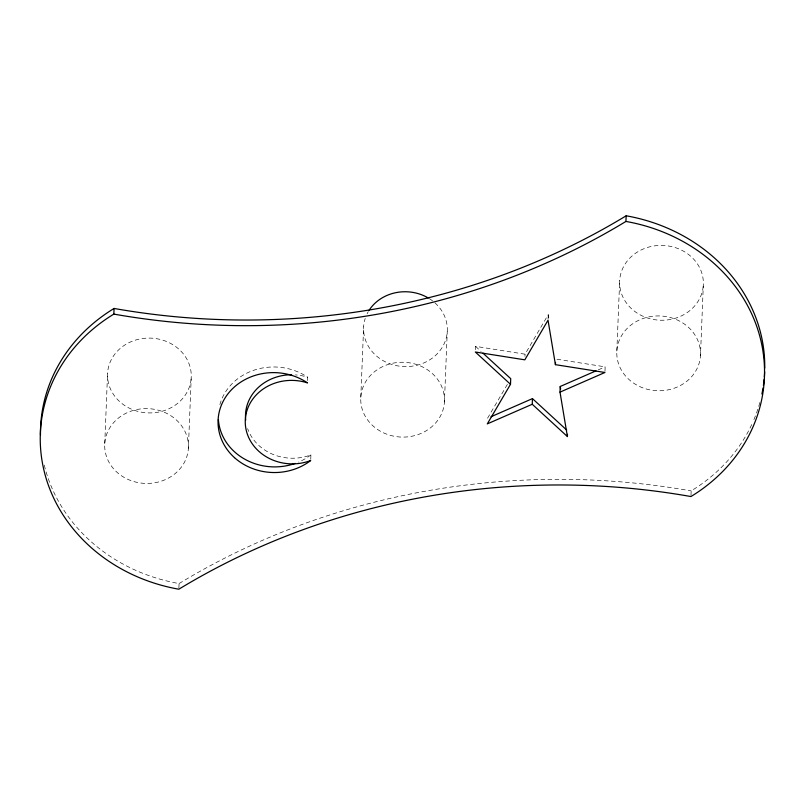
<?xml version="1.0" encoding="UTF-8"?>
<svg xmlns="http://www.w3.org/2000/svg" width="805" height="805" viewBox="0 0 805 805"><rect width="100%" height="100%" fill="white"/><g stroke="black" fill="none" stroke-linecap="round" stroke-linejoin="round"><path stroke-width="0.6" stroke-dasharray="4.03 3.02" d="M104.751 443.686L107.578 373.168M178.881 588.083L179.062 583.565A170.147 152.004 2.3 0 1 44.144 464.545M188.38 448.345A41.88 37.412 2.3 0 0 127.593 412.502A41.88 37.412 2.3 0 0 123.729 477.194A41.88 37.412 2.3 0 0 188.38 448.345L191.208 377.837A41.88 37.412 2.3 0 0 130.42 341.994A41.88 37.412 2.3 0 0 126.556 406.686A41.88 37.412 2.3 0 0 191.208 377.837M307.601 380.644L307.731 377.253A46.71 41.729 2.3 0 0 295.375 374.878M310.75 459.393L310.931 454.875A46.71 41.729 2.3 0 1 247.608 428.582M360.801 397.348L363.629 326.84M444.43 402.017A41.88 37.412 2.3 0 0 383.643 366.164A41.88 37.412 2.3 0 0 379.769 430.856A41.88 37.412 2.3 0 0 444.43 402.017L447.258 331.499M475.413 349.752L475.554 346.361L525.061 354.19L548.255 314.594L549.08 319.525M524.971 356.444L525.061 354.19M548.074 319.102L548.255 314.594M604.978 371.357L605.159 366.839L556.889 359.211M616.841 351.01L619.679 280.502M690.982 495.417L691.163 490.899A170.147 152.004 2.3 0 0 752.655 422.534M700.471 355.679A41.88 37.412 2.3 0 0 639.683 319.837A41.88 37.412 2.3 0 0 635.819 384.528A41.88 37.412 2.3 0 0 700.471 355.679L703.308 285.171A41.88 37.412 2.3 0 0 642.521 249.319A41.88 37.412 2.3 0 0 638.657 314.01A41.88 37.412 2.3 0 0 703.308 285.171M487.528 418.258L507.593 384.005M598.246 369.867L605.159 366.839M475.554 346.361L481.108 351.463M179.062 583.565A680.567 607.996 2.3 0 1 691.163 490.899M759.86 402.49A170.147 152.004 2.3 0 1 753.168 421.387M434.921 302.831A41.88 37.412 2.3 0 1 439.651 351.03A41.88 37.412 2.3 0 1 387.275 362.743A41.88 37.412 2.3 0 1 365.228 318.408M367.09 313.839A41.88 37.412 2.3 0 1 368.277 311.626M429.286 298.595A41.88 37.412 2.3 0 1 434.036 302.066M310.931 454.875A55.907 49.95 2.3 0 1 298.585 462.08M219.866 404.663A55.907 49.95 2.3 0 1 307.731 377.253"/><path stroke-width="1.21" d="M626.159 215.79L625.938 221.435A170.147 152.004 2.3 0 1 760.856 340.455A170.147 152.004 2.3 0 1 690.932 496.544A680.567 607.996 2.3 0 0 178.841 589.21A170.147 152.004 2.3 0 1 43.923 470.19A170.147 152.004 2.3 0 1 113.837 314.101L114.069 308.456A680.567 607.996 2.3 0 0 626.159 215.79A170.147 152.004 2.3 0 1 764.75 368.116M490.98 416.749L532.457 398.616L532.236 404.261L487.297 423.893L510.501 384.297L510.722 378.662L482.96 353.164M532.236 404.261L567.404 436.552L560.008 392.126L604.937 372.484L555.43 364.665L555.52 362.401M560.008 392.126L560.23 386.481L595.942 370.874M567.404 436.552L567.495 434.298M532.457 398.616L566.71 430.061M510.501 384.297L475.322 352.006L524.83 359.825L548.024 320.229L555.43 364.665M560.23 386.481L560.642 388.946M625.938 221.435A680.567 607.996 2.3 0 1 113.837 314.101M40.481 434.952A170.147 152.004 2.3 0 1 114.069 308.456M764.649 371.84A170.147 152.004 2.3 0 1 764.358 376.8M764.146 379.286A170.147 152.004 2.3 0 1 763.402 385.474M763.029 387.93A170.147 152.004 2.3 0 1 761.902 394.027M368.932 310.549A41.88 37.412 2.3 0 1 428.29 297.991M295.204 463.398A55.907 49.95 2.3 0 1 218.386 419.546M245.696 420.089A46.71 41.729 2.3 0 1 291.631 374.748M234.497 457.653A55.907 49.95 2.3 0 0 310.7 460.52A46.71 41.729 2.3 0 1 245.284 423.289A46.71 41.729 2.3 0 1 307.51 382.898A55.907 49.95 2.3 0 0 231.689 389.54A55.907 49.95 2.3 0 0 234.497 457.653"/></g></svg>
